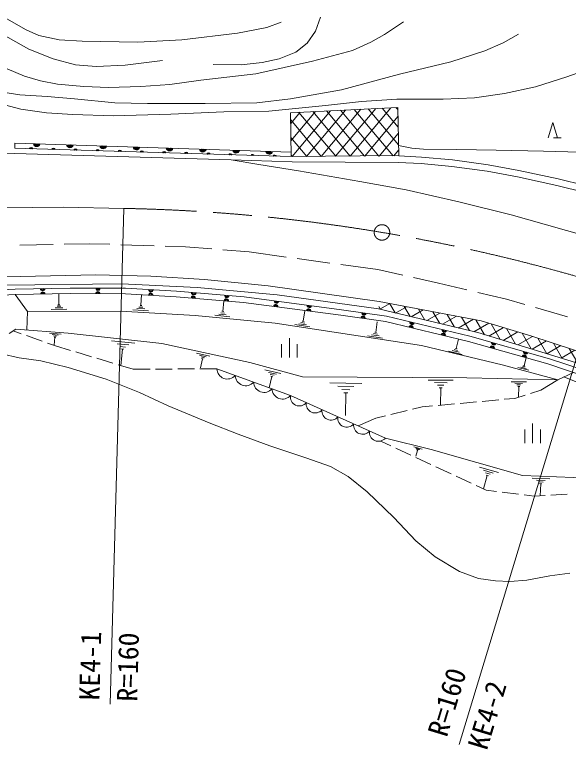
# Model space of a CAD drawing. Units: millimetres, scale not verified. Extents: x 40000 to 680000, y 20000 to 380000.
# Drawn here: x 342860 to 392835, y 265213 to 331539 of the extents above; entities that cross this region are included whole.
import ezdxf
from ezdxf.enums import TextEntityAlignment as Align

# ---------------------------------------------------------------- set-up
doc = ezdxf.new("R2010")
doc.units = ezdxf.units.MM
doc.header["$LTSCALE"] = 1000
doc.linetypes.add('CHAIN', pattern=[18.5, 12, -1.5, 3.5, -1.5])
for name, color, linetype, lineweight in [('M-BMK', 2, 'CHAIN', 13), ('M-STR-HTXT', 7, 'Continuous', 13), ('M-WORK', 1, 'Continuous', 13)]:
    doc.layers.add(name, color=color, linetype=linetype, lineweight=lineweight)
doc.styles.add('ＭＳ ゴシック', font='')
doc.styles.get('ＭＳ ゴシック').set_extended_font_data('MS Gothic')

msp = doc.modelspace()

# ---------------------------------------------------------------- hatches: boundary and pattern name
at = {"layer": 'M-WORK'}
h = msp.add_hatch(dxfattribs=at)
h.set_pattern_fill('USER', color=256, style=0, pattern_type=2)
h.set_pattern_definition([(50, (373140, 320310), (-766.04, 642.79), []), (130, (373140, 320310), (-766.04, -642.79), [])])
h.paths.add_polyline_path([(367764, 322684), (377436, 323170), (377522, 318793), (367831, 318724)])
h = msp.add_hatch(dxfattribs=at)
h.set_pattern_fill('USER', color=256, style=0, pattern_type=2)
h.set_pattern_definition([(300, (384921, 303259), (866.025, 500), []), (30, (384921, 303259), (-500, 866.025), [])])
h.paths.add_polyline_path([(375750, 305632), (384974, 303903), (389450, 302546), (397419, 299935), (403438, 297646), (403075, 296751), (395055, 299660), (384663, 302832), (375711, 304969)])

# ---------------------------------------------------------------- linework, layer by layer
at = {"layer": 'M-BMK'}
msp.add_lwpolyline([(301867, 309950), (325832, 313077), (332674, 313708), (341602, 314115), (347265, 314168), (352702, 314051)], dxfattribs=at)
msp.add_circle((376014, 311881), 700, dxfattribs=at)
msp.add_arc((349573, 154081), 160000, 73.27679, 88.87971, dxfattribs=at)
at = {"layer": 'M-STR-HTXT'}
for p, q in [((352702, 314051), (351491, 269301)), ((395613, 307314), (382993, 265646))]:
    msp.add_line(p, q, dxfattribs=at)
at = {"layer": 'M-WORK'}
for p, q in [((391010, 320409), (391430, 321809)), ((391430, 321809), (391850, 320409)), ((392200, 320409), (391500, 320409)), ((338018, 318855), (342879, 319020)), ((377522, 318793), (379589, 318688)), ((379589, 318688), (382383, 318427)), ((382383, 318427), (385608, 317993)), ((377491, 318194), (379546, 318090)), ((379546, 318090), (382315, 317831)), ((382315, 317831), (385514, 317401)), ((385608, 317993), (388377, 317484)), ((385514, 317401), (388258, 316896)), ((388377, 317484), (391926, 316705)), ((388258, 316896), (391790, 316121)), ((391926, 316705), (396024, 315693)), ((391790, 316121), (395875, 315112)), ((343322, 310723), (346321, 310790)), ((347321, 310813), (349604, 310864)), ((349604, 310864), (351446, 310806)), ((352445, 310775), (355444, 310681)), ((356444, 310650), (358285, 310593)), ((358285, 310593), (360652, 310397)), ((361649, 310314), (364016, 310118)), ((364016, 310118), (367355, 309660)), ((368346, 309525), (371318, 309117)), ((372309, 308982), (375647, 308524)), ((375647, 308524), (377889, 308023)), ((378865, 307805), (381107, 307303)), ((381107, 307303), (383689, 306690)), ((342895, 306763), (347879, 306857)), ((347879, 306857), (352872, 306835)), ((352872, 306835), (357458, 306562)), ((357458, 306562), (363580, 306063)), ((384662, 306459), (387245, 305845)), ((342904, 306264), (347883, 306357)), ((346853, 305355), (346841, 306338)), ((347883, 306357), (352856, 306335)), ((352856, 306335), (357423, 306063)), ((354260, 305273), (354312, 306266)), ((357423, 306063), (363527, 305566)), ((363580, 306063), (372366, 304906)), ((387245, 305845), (388911, 305366)), ((347030, 305217), (346679, 305213)), ((346940, 305356), (346765, 305354)), ((354430, 305122), (354076, 305140)), ((354349, 305268), (354172, 305277)), ((361650, 304752), (361748, 305711)), ((363527, 305566), (372298, 304410)), ((343970, 303069), (344012, 304751)), ((347560, 304943), (346156, 304926)), ((347207, 305079), (346505, 305070)), ((354948, 304810), (353529, 304884)), ((354600, 304971), (353891, 305007)), ((361964, 304443), (361279, 304513)), ((361807, 304598), (361464, 304633)), ((361735, 304743), (361564, 304761)), ((368894, 303858), (369040, 304811)), ((372366, 304906), (376427, 304325)), ((389872, 305090), (392756, 304261)), ((362293, 304271), (360923, 304411)), ((368979, 303845), (368809, 303871)), ((372298, 304410), (376333, 303834)), ((375449, 302855), (375595, 303808)), ((376333, 303834), (383828, 302037)), ((376427, 304325), (383954, 302520)), ((369512, 303345), (368151, 303553)), ((369193, 303533), (368512, 303638)), ((369043, 303696), (368703, 303748)), ((342733, 303000), (343459, 302739)), ((343930, 302571), (345342, 302065)), ((345995, 302798), (347052, 302696)), ((346249, 302667), (346777, 302616)), ((346371, 302548), (346635, 302523)), ((376067, 302343), (374706, 302551)), ((375748, 302531), (375067, 302635)), ((375598, 302693), (375258, 302745)), ((375534, 302842), (375364, 302868)), ((383954, 302520), (391131, 300480)), ((345813, 301896), (346540, 301636)), ((346493, 302430), (346422, 301690)), ((346427, 302436), (346559, 302424)), ((351596, 302079), (353701, 301878)), ((352102, 301819), (353154, 301718)), ((366952, 300577), (366952, 301802)), ((367652, 300577), (367652, 302327)), ((368352, 300577), (368352, 301802)), ((382718, 301388), (382921, 302253)), ((383828, 302037), (390983, 300002)), ((346540, 301636), (347889, 301231)), ((352345, 301583), (352871, 301533)), ((352588, 301347), (352447, 299874)), ((352456, 301360), (352719, 301335)), ((383249, 300872), (382013, 301163)), ((382969, 301068), (382351, 301214)), ((382843, 301228), (382534, 301301)), ((382795, 301370), (382641, 301406)), ((348367, 301087), (349804, 300656)), ((350283, 300513), (351720, 300082)), ((359280, 300972), (360482, 300713)), ((359554, 300787), (360155, 300658)), ((359803, 300482), (359622, 299641)), ((359679, 300635), (359979, 300570)), ((359728, 300498), (359878, 300466)), ((388841, 299864), (389020, 300560)), ((391131, 300480), (400788, 297249)), ((352199, 299938), (353548, 299533)), ((388939, 299733), (388691, 299797)), ((388903, 299848), (388778, 299880)), ((390983, 300002), (400613, 296780)), ((353548, 299533), (355079, 299540)), ((355579, 299542), (357079, 299549)), ((357579, 299551), (359079, 299558)), ((359579, 299560), (361110, 299567)), ((365426, 299466), (366877, 299153)), ((365758, 299243), (366483, 299087)), ((389261, 299438), (388267, 299695)), ((389038, 299602), (388541, 299730)), ((366058, 298875), (365839, 297859)), ((365908, 299059), (366270, 298981)), ((365967, 298894), (366149, 298855)), ((380193, 298555), (382456, 298527)), ((390349, 297646), (391880, 298577)), ((371303, 298286), (374211, 298250)), ((372027, 297986), (373481, 297968)), ((380756, 298322), (381887, 298308)), ((381036, 298092), (381602, 298085)), ((381175, 297864), (381457, 297860)), ((381316, 297862), (381296, 296278)), ((387675, 298398), (389054, 298381)), ((388018, 298256), (388708, 298248)), ((388189, 298116), (388533, 298112)), ((388273, 297977), (388445, 297975)), ((388359, 297976), (388347, 297010)), ((372387, 297691), (373114, 297682)), ((372565, 297398), (372928, 297393)), ((372747, 297395), (372721, 295360)), ((387998, 296900), (388935, 297197)), ((389412, 297348), (390349, 297646)), ((383069, 296442), (384562, 296581)), ((385060, 296627), (386554, 296766)), ((387051, 296812), (387998, 296900)), ((378767, 295910), (379633, 296123)), ((379633, 296123), (380579, 296211)), ((381077, 296257), (382571, 296396)), ((375473, 295099), (376340, 295312)), ((376825, 295432), (378281, 295790)), ((373856, 294422), (375473, 295099)), ((389612, 292867), (389612, 294617)), ((388912, 292867), (388912, 294092)), ((390312, 292867), (390312, 294092)), ((375901, 293043), (376811, 292619)), ((378896, 292534), (379650, 292317)), ((377264, 292408), (378624, 291774)), ((379208, 292199), (379057, 291671)), ((379063, 292404), (379440, 292296)), ((379136, 292301), (379324, 292247)), ((379161, 292213), (379255, 292185)), ((379077, 291563), (380437, 290930)), ((380890, 290719), (382250, 290086)), ((384811, 290699), (386536, 290203)), ((382703, 289874), (384063, 289241)), ((385524, 289933), (385177, 288725)), ((385192, 290402), (386055, 290154)), ((385358, 290168), (385790, 290044)), ((385417, 289964), (385632, 289902)), ((389587, 289701), (391154, 289623)), ((389971, 289525), (390755, 289486)), ((390159, 289358), (390551, 289339)), ((390249, 289197), (390445, 289187)), ((390347, 289192), (390293, 288094)), ((384516, 289030), (385427, 288606)), ((385427, 288606), (386357, 288490)), ((386853, 288428), (388341, 288242)), ((388837, 288180), (389767, 288064)), ((389767, 288064), (390747, 288121)), ((391246, 288150), (392743, 288237))]:
    msp.add_line(p, q, dxfattribs=at)
for points in [[(341498, 331539), (343901, 330171), (345047, 329673), (346886, 329282), (348950, 329146), (353977, 329044), (357933, 329270), (362974, 329858), (365619, 330378), (366908, 330875)], [(360780, 327043), (363289, 327009), (365188, 327212), (366748, 327551), (368240, 328162), (369258, 328976), (370004, 330061), (370478, 331316)], [(304387, 327585), (310118, 327043), (316256, 327009), (322003, 327416), (326988, 328128), (330566, 328806), (333584, 329688), (336568, 330502), (338196, 330637), (339959, 330468), (342265, 329484), (344130, 328433), (346334, 327551), (348335, 327009), (350200, 326873), (352845, 326975), (356202, 327416)], [(342172, 326660), (343739, 325982), (345186, 325575), (346723, 325258), (349104, 325047), (351335, 324972), (354259, 325047), (356851, 325228), (359654, 325620), (364628, 326193), (369752, 327338), (373369, 328318), (374997, 329056), (376248, 329764), (377966, 330880)], [(341193, 324629), (343318, 324313), (345805, 324147), (348262, 323951), (351909, 323589), (354848, 323514), (360047, 323529), (364720, 323589), (367749, 323951), (372361, 324765), (377605, 326181), (382232, 327297), (385292, 328261), (386965, 329000), (388351, 329768)], [(341450, 323523), (343417, 323003), (345723, 322687), (348119, 322528), (351736, 322393), (356958, 322551), (361728, 322777), (365798, 322822), (370929, 323342), (374162, 323704), (377350, 323907), (381532, 323907), (384381, 324043), (387071, 324427), (389874, 325015), (392700, 325942), (395175, 326812)], [(367831, 318724), (342863, 319484), (342862, 319944), (367824, 319126)], [(377503, 319728), (378725, 319503), (379750, 319412), (382761, 319363), (386310, 319318), (390605, 319205), (393883, 319114), (395579, 318956), (397048, 318708), (398495, 318346), (399897, 317668), (401027, 316967), (402677, 315791)], [(342879, 319020), (362392, 318443), (367902, 318249), (377491, 318194)], [(436165, 295283), (435691, 294482), (431196, 296890), (427431, 298809), (422373, 301153), (417666, 303221), (412369, 305417), (406093, 307762), (401478, 309386), (395848, 311158), (387690, 313465), (382946, 314647), (378184, 315717), (374012, 316493), (368493, 317452), (364912, 318025), (362392, 318443)], [(451712, 273325), (445774, 277409), (446196, 278223), (426369, 287876), (415273, 292797), (403438, 297646), (397419, 299935), (389450, 302546), (384974, 303903), (375750, 305632), (365747, 307056), (360004, 307633), (355144, 307927), (350170, 308062), (342009, 307882), (331260, 307283), (319998, 305896), (310868, 304713), (295284, 302697), (283738, 301246)], [(283648, 299528), (284597, 299686), (287559, 300771), (320701, 305123), (331320, 306581), (342070, 307113), (352516, 307241), (359332, 306902), (366555, 306257), (375711, 304969), (384663, 302832), (395055, 299660), (403075, 296751), (409337, 294242), (419148, 289788), (426100, 286533), (444920, 277275), (451363, 272867)], [(315615, 303964), (332090, 306172), (342895, 306763)], [(181680, 280704), (193130, 283645), (203049, 285307), (218580, 287596), (228838, 288435), (246336, 289707), (260035, 290639), (281314, 294505), (293268, 296540), (309189, 300389), (315665, 303568), (332282, 305704), (342904, 306264)], [(342904, 306264), (344012, 304751), (352408, 304783), (359156, 304376), (366379, 303698), (379570, 301663), (386861, 299934), (391880, 298577), (393295, 299229)], [(391880, 298577), (383690, 298744), (368838, 298846), (364090, 300134), (356155, 301864), (347677, 302779), (342960, 303148), (342356, 302753)], [(341661, 300932), (343267, 300572), (345233, 300296), (347697, 299686), (351103, 298634), (354121, 297416), (356723, 296225), (360406, 294703), (363036, 293678), (365888, 292626), (369155, 291519), (371370, 290743), (372976, 289830), (374693, 288473), (377074, 286147), (379067, 284043), (380812, 282603), (382999, 281274), (384716, 280637), (386266, 280416), (387558, 280370), (389090, 280480), (391158, 280868), (392967, 281126)], [(361110, 299567), (367754, 297151), (376322, 293319)], [(392424, 298828), (400436, 295632), (399545, 290035), (393305, 289756), (388693, 289937), (380445, 292274), (376322, 293319)]]:
    msp.add_lwpolyline(points, dxfattribs=at)
msp.add_lwpolyline([(377522, 318793), (377134, 318816), (367831, 318724), (367764, 322684), (377436, 323170)], close=True, dxfattribs=at)
for centre, radius, start, end in [((344851, 319934), 305, 188.51179, 347.73407), ((344851, 319934), 244, 191.14991, 345.09595), ((344851, 319934), 183, 195.61336, 340.6325), ((344851, 319934), 122, 204.91921, 331.32664), ((344851, 319934), 100, 211.48994, 324.75592), ((347849, 319836), 305, 188.51179, 347.73407), ((347849, 319836), 244, 191.14991, 345.09595), ((347849, 319836), 183, 195.61336, 340.6325), ((347849, 319836), 122, 204.91921, 331.32664), ((347849, 319836), 100, 211.48994, 324.75592), ((350848, 319738), 305, 188.51179, 347.73407), ((344350, 319377), 162, 20.87578, 155.63605), ((344350, 319377), 130, 26.99157, 149.52027), ((344350, 319377), 100, 36.93811, 139.57373), ((346350, 319316), 162, 20.87578, 155.63605), ((346350, 319316), 130, 26.99157, 149.52027), ((346350, 319316), 100, 36.93811, 139.57373), ((348349, 319255), 162, 20.87578, 155.63605), ((348349, 319255), 130, 26.99157, 149.52027), ((348349, 319255), 100, 36.93811, 139.57373), ((350348, 319194), 162, 20.87578, 155.63605), ((350348, 319194), 130, 26.99157, 149.52027), ((350348, 319194), 100, 36.93811, 139.57373), ((350848, 319738), 244, 191.14991, 345.09595), ((350848, 319738), 183, 195.61336, 340.6325), ((350848, 319738), 122, 204.91921, 331.32664), ((350848, 319738), 100, 211.48994, 324.75592), ((352347, 319133), 162, 20.87578, 155.63605), ((352347, 319133), 130, 26.99157, 149.52027), ((352347, 319133), 100, 36.93811, 139.57373), ((353846, 319639), 305, 188.51179, 347.73407), ((353846, 319639), 244, 191.14991, 345.09595), ((353846, 319639), 183, 195.61336, 340.6325), ((353846, 319639), 122, 204.91921, 331.32664), ((353846, 319639), 100, 211.48994, 324.75592), ((354346, 319072), 162, 20.87578, 155.63605), ((354346, 319072), 130, 26.99157, 149.52027), ((354346, 319072), 100, 36.93811, 139.57373), ((356345, 319011), 162, 20.87578, 155.63605), ((356345, 319011), 130, 26.99157, 149.52027), ((356345, 319011), 100, 36.93811, 139.57373), ((356844, 319541), 305, 188.51179, 347.73407), ((356844, 319541), 244, 191.14991, 345.09595), ((356844, 319541), 183, 195.61336, 340.6325), ((356844, 319541), 122, 204.91921, 331.32664), ((356844, 319541), 100, 211.48994, 324.75592), ((358344, 318951), 162, 20.87578, 155.63605), ((358344, 318951), 130, 26.99157, 149.52027), ((358344, 318951), 100, 36.93811, 139.57373), ((359843, 319443), 305, 188.51179, 347.73407), ((359843, 319443), 244, 191.14991, 345.09595), ((359843, 319443), 183, 195.61336, 340.6325), ((359843, 319443), 122, 204.91921, 331.32664), ((359843, 319443), 100, 211.48994, 324.75592), ((360343, 318890), 162, 20.87578, 155.63605), ((362841, 319345), 305, 188.51179, 347.73407), ((362841, 319345), 244, 191.14991, 345.09595), ((362841, 319345), 183, 195.61336, 340.6325), ((362841, 319345), 122, 204.91921, 331.32664), ((362841, 319345), 100, 211.48994, 324.75592), ((365840, 319246), 305, 188.51179, 347.73407), ((365840, 319246), 244, 191.14991, 345.09595), ((365840, 319246), 183, 195.61336, 340.6325), ((365840, 319246), 122, 204.91921, 331.32664), ((365840, 319246), 100, 211.48994, 324.75592), ((360343, 318890), 130, 26.99157, 149.52027), ((360343, 318890), 100, 36.93811, 139.57373), ((362342, 318829), 162, 20.87578, 155.63605), ((362342, 318829), 130, 26.99157, 149.52027), ((362342, 318829), 100, 36.93811, 139.57373), ((364341, 318768), 162, 20.87578, 155.63605), ((364341, 318768), 130, 26.99157, 149.52027), ((364341, 318768), 100, 36.93811, 139.57373), ((366340, 318707), 162, 20.87578, 155.63605), ((366340, 318707), 130, 26.99157, 149.52027), ((366340, 318707), 100, 36.93811, 139.57373), ((345387, 306810), 200, 181.07955, 1.07955), ((345393, 306310), 200, 1.07955, 181.07955), ((345387, 306810), 160, 181.07955, 1.07955), ((345393, 306310), 160, 1.07955, 181.07955), ((345387, 306810), 120, 181.07955, 1.07955), ((345393, 306310), 120, 1.07955, 181.07955), ((345387, 306810), 100, 181.07955, 1.07955), ((350369, 306346), 200, 359.73957, 179.73957), ((350376, 306846), 200, 179.73957, 359.73957), ((350369, 306346), 160, 359.73957, 179.73957), ((350376, 306846), 160, 179.73957, 359.73957), ((350369, 306346), 120, 359.73957, 179.73957), ((350376, 306846), 120, 179.73957, 359.73957), ((350369, 306346), 100, 359.73957, 179.73957), ((350376, 306846), 100, 179.73957, 359.73957), ((355165, 306698), 200, 176.60029, 356.60029), ((355165, 306698), 160, 176.60029, 356.60029), ((355165, 306698), 120, 176.60029, 356.60029), ((355165, 306698), 100, 176.60029, 356.60029), ((359024, 306435), 200, 175.34175, 355.34175), ((359024, 306435), 160, 175.34175, 355.34175), ((359024, 306435), 120, 175.34175, 355.34175), ((359024, 306435), 100, 175.34175, 355.34175), ((345393, 306310), 100, 1.07955, 181.07955), ((355139, 306199), 200, 356.60029, 176.60029), ((355139, 306199), 160, 356.60029, 176.60029), ((355139, 306199), 120, 356.60029, 176.60029), ((355139, 306199), 100, 356.60029, 176.60029), ((358980, 305937), 200, 355.34175, 175.34175), ((358980, 305937), 160, 355.34175, 175.34175), ((358980, 305937), 120, 355.34175, 175.34175), ((358980, 305937), 100, 355.34175, 175.34175), ((361970, 305693), 200, 355.34175, 175.34175), ((361970, 305693), 160, 355.34175, 175.34175), ((362014, 306191), 200, 175.34175, 355.34175), ((361970, 305693), 120, 355.34175, 175.34175), ((362014, 306191), 160, 175.34175, 355.34175), ((361970, 305693), 100, 355.34175, 175.34175), ((362014, 306191), 120, 175.34175, 355.34175), ((362014, 306191), 100, 175.34175, 355.34175), ((366425, 305184), 200, 352.49364, 172.49364), ((366425, 305184), 160, 352.49364, 172.49364), ((366486, 305680), 200, 172.49364, 352.49364), ((366425, 305184), 120, 352.49364, 172.49364), ((366486, 305680), 160, 172.49364, 352.49364), ((366425, 305184), 100, 352.49364, 172.49364), ((366486, 305680), 120, 172.49364, 352.49364), ((366486, 305680), 100, 172.49364, 352.49364), ((369460, 305289), 200, 172.49364, 352.49364), ((369460, 305289), 160, 172.49364, 352.49364), ((369460, 305289), 120, 172.49364, 352.49364), ((369460, 305289), 100, 172.49364, 352.49364), ((369400, 304792), 200, 352.49364, 172.49364), ((369400, 304792), 160, 352.49364, 172.49364), ((369400, 304792), 120, 352.49364, 172.49364), ((369400, 304792), 100, 352.49364, 172.49364), ((374397, 304616), 200, 171.8699, 351.8699), ((374397, 304616), 160, 171.8699, 351.8699), ((374397, 304616), 120, 171.8699, 351.8699), ((374397, 304616), 100, 171.8699, 351.8699), ((374316, 304122), 200, 351.8699, 171.8699), ((374316, 304122), 160, 351.8699, 171.8699), ((374316, 304122), 120, 351.8699, 171.8699), ((374316, 304122), 100, 351.8699, 171.8699), ((378732, 303773), 200, 166.51407, 346.51407), ((378732, 303773), 160, 166.51407, 346.51407), ((378732, 303773), 120, 166.51407, 346.51407), ((378732, 303773), 100, 166.51407, 346.51407), ((378622, 303285), 200, 346.51407, 166.51407), ((378622, 303285), 160, 346.51407, 166.51407), ((378622, 303285), 120, 346.51407, 166.51407), ((378622, 303285), 100, 346.51407, 166.51407), ((381650, 303073), 200, 166.51407, 346.51407), ((381650, 303073), 160, 166.51407, 346.51407), ((381539, 302585), 200, 346.51407, 166.51407), ((381539, 302585), 160, 346.51407, 166.51407), ((381539, 302585), 120, 346.51407, 166.51407), ((381539, 302585), 100, 346.51407, 166.51407), ((381650, 303073), 120, 166.51407, 346.51407), ((381650, 303073), 100, 166.51407, 346.51407), ((386100, 301910), 200, 164.12636, 344.12636), ((386100, 301910), 160, 164.12636, 344.12636), ((386100, 301910), 120, 164.12636, 344.12636), ((386100, 301910), 100, 164.12636, 344.12636), ((385962, 301430), 200, 344.12636, 164.12636), ((385962, 301430), 160, 344.12636, 164.12636), ((385962, 301430), 120, 344.12636, 164.12636), ((385962, 301430), 100, 344.12636, 164.12636), ((388985, 301090), 200, 164.12636, 344.12636), ((388985, 301090), 160, 164.12636, 344.12636), ((388985, 301090), 120, 164.12636, 344.12636), ((388848, 300609), 200, 344.12636, 164.12636), ((388848, 300609), 160, 344.12636, 164.12636), ((388848, 300609), 120, 344.12636, 164.12636), ((388848, 300609), 100, 344.12636, 164.12636), ((388985, 301090), 100, 164.12636, 344.12636), ((362060, 299595), 951, 181.66966, 318.36412), ((363721, 298991), 951, 181.66966, 318.36412), ((365382, 298387), 951, 181.66966, 318.36412), ((367043, 297783), 951, 181.66966, 318.36412), ((368554, 297023), 810, 170.92001, 320.88878), ((369982, 296385), 810, 170.92001, 320.88878), ((371410, 295746), 810, 170.92001, 320.88878), ((372838, 295107), 810, 170.92001, 320.88878), ((374266, 294469), 810, 170.92001, 320.88878), ((375694, 293830), 810, 170.92001, 320.88878)]:
    msp.add_arc(centre, radius, start, end, dxfattribs=at)

# ---------------------------------------------------------------- texts
at = {"layer": 'M-STR-HTXT', "style": 'ＭＳ ゴシック'}
for s, rotation, p in [('KE4-1', 88.45, (351140, 272710)), ('R=160', 88.45, (354546, 272600)), ('R=160', 73.15, (383293, 269054)), ('KE4-2', 73.15, (386906, 267870))]:
    msp.add_text(s, height=1833, rotation=rotation, dxfattribs=at).set_placement(p, align=Align.BOTTOM_CENTER)

doc.saveas('drawing.dxf')
